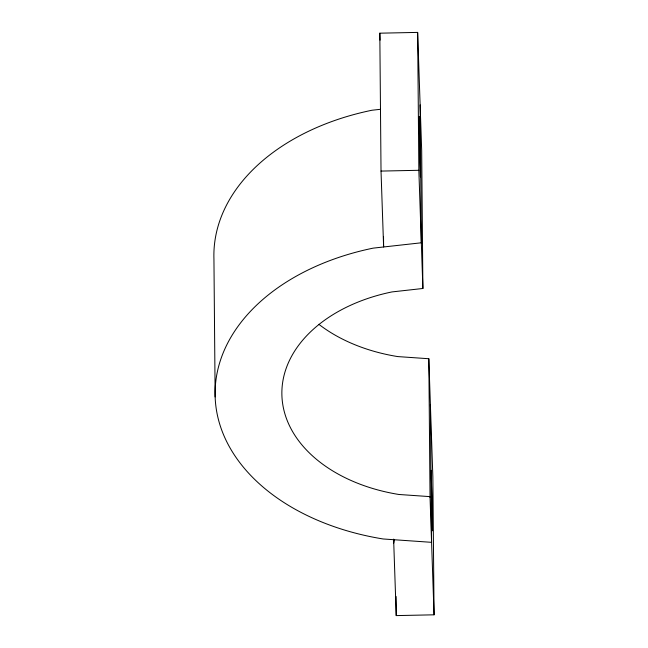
<?xml version="1.0" encoding="UTF-8"?>
<svg xmlns="http://www.w3.org/2000/svg" width="648" height="648" viewBox="0 0 648 648"><rect width="100%" height="100%" fill="white"/><g stroke="black" fill="none" stroke-linecap="round" stroke-linejoin="round"><path stroke-width="0.97" d="M318.873 324.324A153.236 104.895 -0.5 0 0 397.71 356.578L428.814 358.733L432.856 476.92L434.063 614.814L396.236 615.6L393.757 543.113L394.284 539.744M380.522 109.293L371.984 110.241A220.012 150.611 -0.5 0 0 213.937 259.03L215.144 396.924A220.012 150.611 -0.5 0 0 383.146 538.974L431.576 542.327L430.377 404.433M383.527 236.909L383.616 246.977L381.024 171.08L379.817 33.186L417.644 32.4L421.686 150.587L422.893 288.481L391.975 291.924A153.236 104.895 -0.5 0 0 281.904 395.547A153.236 104.895 -0.5 0 0 398.909 494.481L430.013 496.627L434.063 614.814M381.024 171.08L418.843 170.294L422.893 288.481M379.817 33.186L380.052 40.176M428.814 358.733L430.045 497.413M420.123 104.887L421.33 242.789L373.183 248.135A220.012 150.611 -0.5 0 0 215.144 396.924M417.644 32.4L418.843 170.294M396.074 596.476L396.236 615.6M393.717 539.087L393.757 543.113M419.086 117.685L420.43 176.904L419.159 116.405L419.086 117.685M431.195 471.598L432.548 530.809L431.268 470.318L431.195 471.598"/></g></svg>
